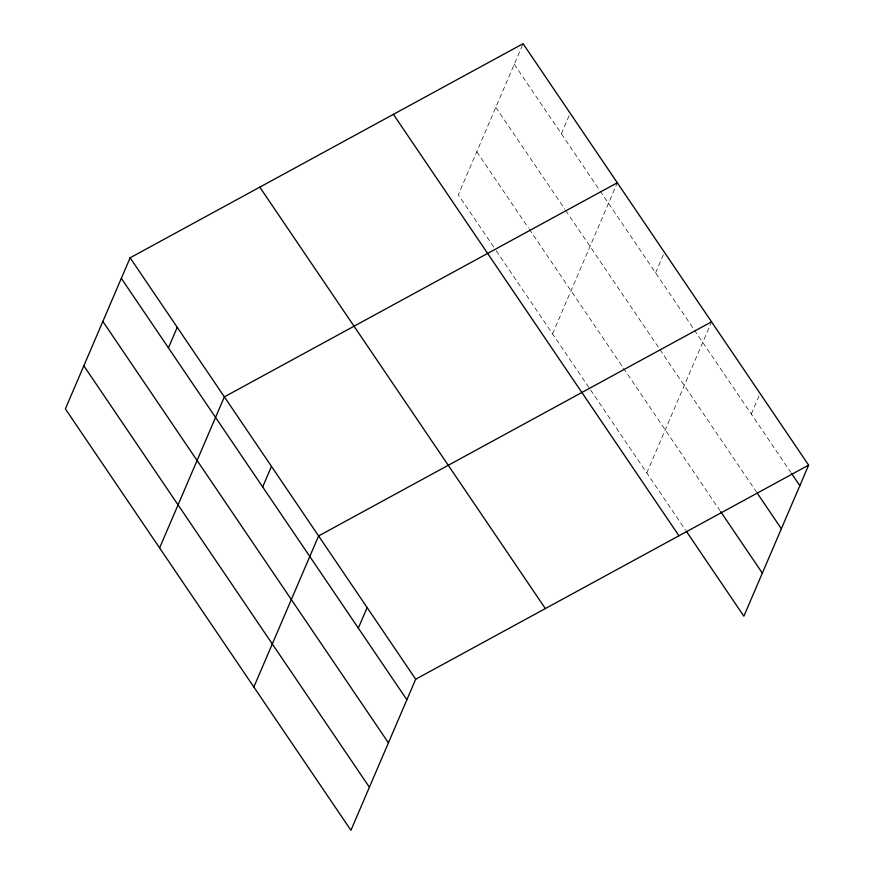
<?xml version="1.0" encoding="UTF-8"?>
<svg xmlns="http://www.w3.org/2000/svg" width="874" height="874" viewBox="0 0 874 874"><rect width="100%" height="100%" fill="white"/><g stroke="black" fill="none" stroke-linecap="round" stroke-linejoin="round"><path stroke-width="0.66" stroke-dasharray="4.37 3.28" d="M522.554 44.913L458.315 194.782L495.558 249.735M561.381 133.777L570.187 113.238M552.554 333.846L617.306 182.764M655.62 272.852L664.426 252.302M646.782 472.921L711.534 321.84M751.279 414.025L760.085 393.475M514.262 64.25L599.378 189.855M600.143 190.98L693.617 328.919M694.371 330.044L790.719 472.233M495.798 107.327L564.954 209.378M565.718 210.503L659.193 348.453M659.946 349.567L756.327 491.8M476.778 151.705L528.453 227.972M529.218 229.086L622.692 367.036M623.446 368.162L719.859 510.438M496.312 250.86L589.786 388.799M590.551 389.924L685.467 530.005"/><path stroke-width="1.31" d="M130.128 257.797L65.364 408.879L350.933 830.3L415.685 679.218L808.636 465.121L523.067 43.7L130.128 257.797L415.685 679.218M168.431 347.885L177.236 327.335M159.603 547.954L224.356 396.872L617.306 182.764M262.67 486.949L271.475 466.399M253.842 687.019L318.595 535.937L711.534 321.84M358.329 628.122L367.135 607.572M808.636 465.121L743.872 616.203L686.232 531.13M791.483 473.347L799.819 485.66M757.092 492.914L781.356 528.737M720.624 511.552L762.336 573.125M393.398 114.352L678.956 535.773M259.797 187.145L545.354 608.566M121.322 278.347L406.88 699.768M102.859 321.424L388.417 742.845M83.828 365.813L369.396 787.223"/></g></svg>
